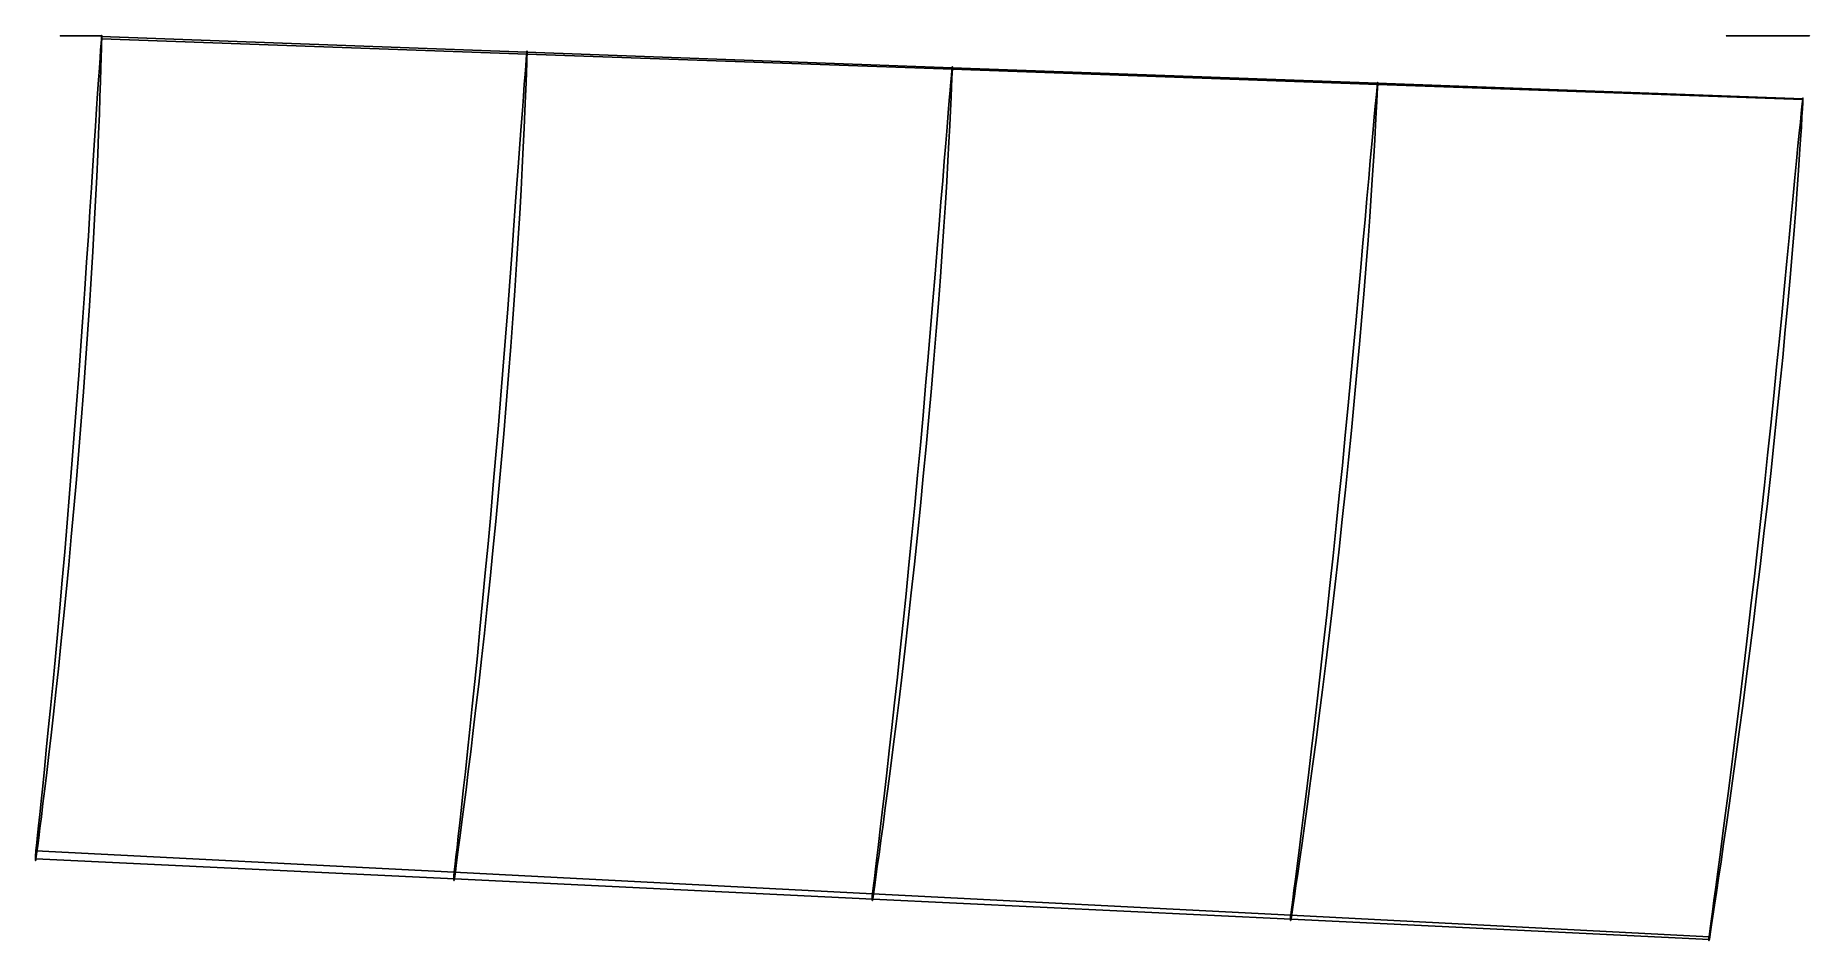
# Model space of a CAD drawing. Extents: x 330.4 to 373, y -21.7 to 0.
import ezdxf

# ---------------------------------------------------------------- set-up
doc = ezdxf.new("R2010")
doc.units = 0

msp = doc.modelspace()

# ---------------------------------------------------------------- linework, layer by layer
at = {"layer": '1', "color": 7}
for points in [[(332, 0, -41), (332, 0, 0), (331.983333, 0, 0.266667), (331.966667, 0, 0.533333), (331.95, 0, 0.8), (331.933333, 0, 1.066667), (331.916667, 0, 1.333333), (331.9, 0, 1.6), (331.883333, 0, 1.866667), (331.866667, 0, 2.133333), (331.85, 0, 2.4), (331.833333, 0, 2.666667), (331.816667, 0, 2.933333), (331.8, 0, 3.2), (331.783333, 0, 3.466667), (331.766667, 0, 3.733333), (331.75, 0, 4), (331.733333, 0, 4.266667), (331.716667, 0, 4.533333), (331.7, 0, 4.8), (331.683333, 0, 5.066667), (331.666667, 0, 5.333333), (331.65, 0, 5.6), (331.633333, 0, 5.866667), (331.616667, 0, 6.133333), (331.6, 0, 6.4), (331.583333, 0, 6.666667), (331.566667, 0, 6.933333), (331.55, 0, 7.2), (331.533333, 0, 7.466667), (331.516667, 0, 7.733333), (331.5, 0, 8), (331.483333, 0, 8.266667), (331.466667, 0, 8.533333), (331.45, 0, 8.8), (331.433333, 0, 9.066667), (331.416667, 0, 9.333333), (331.4, 0, 9.6), (331.383333, 0, 9.866667), (331.366667, 0, 10.133333), (331.35, 0, 10.4), (331.333333, 0, 10.666667), (331.316667, 0, 10.933333), (331.3, 0, 11.2), (331.283333, 0, 11.466667), (331.266667, 0, 11.733333), (331.25, 0, 12), (331.233333, 0, 12.266667), (331.216667, 0, 12.533333), (331.2, 0, 12.8), (331.183333, 0, 13.066667), (331.166667, 0, 13.333333), (331.15, 0, 13.6), (331.133333, 0, 13.866667), (331.116667, 0, 14.133333), (331.1, 0, 14.4), (331.083333, 0, 14.666667), (331.066667, 0, 14.933333), (331.05, 0, 15.2), (331.033333, 0, 15.466667), (331.016667, 0, 15.733333), (331, 0, 16), (331, 0, 56)], [(373, 0, -41), (373, 0, 0), (372.845395, 0, 1.236841), (372.818298, 0, 1.453613), (372.791202, 0, 1.670386), (372.764105, 0, 1.887158), (372.737009, 0, 2.103931), (372.709912, 0, 2.320703), (372.682815, 0, 2.537476), (372.655719, 0, 2.754249), (372.628622, 0, 2.971021), (372.601526, 0, 3.187794), (372.574429, 0, 3.404566), (372.547333, 0, 3.621339), (372.520236, 0, 3.838112), (372.493139, 0, 4.054884), (372.466043, 0, 4.271657), (372.438946, 0, 4.488429), (372.41185, 0, 4.705202), (372.384753, 0, 4.921974), (372.357657, 0, 5.138747), (372.33056, 0, 5.35552), (372.303463, 0, 5.572292), (372.276367, 0, 5.789065), (372.24927, 0, 6.005837), (372.222174, 0, 6.22261), (372.195077, 0, 6.439383), (372.167981, 0, 6.656155), (372.140884, 0, 6.872928), (372.113787, 0, 7.0897), (372.086691, 0, 7.306473), (372.059594, 0, 7.523246), (372.032498, 0, 7.740018), (372.005401, 0, 7.956791), (371.978305, 0, 8.173563), (371.951208, 0, 8.390336), (371.924111, 0, 8.607108), (371.897015, 0, 8.823881), (371.869918, 0, 9.040654), (371.842822, 0, 9.257426), (371.815725, 0, 9.474199), (371.788629, 0, 9.690971), (371.761532, 0, 9.907744), (371.734435, 0, 10.124517), (371.707339, 0, 10.341289), (371.680242, 0, 10.558062), (371.653146, 0, 10.774834), (371.626049, 0, 10.991607), (371.598953, 0, 11.208379), (371.571856, 0, 11.425152), (371.544759, 0, 11.641925), (371.517663, 0, 11.858697), (371.490566, 0, 12.07547), (371.46347, 0, 12.292242), (371.436373, 0, 12.509015), (371.409277, 0, 12.725788), (371.38218, 0, 12.94256), (371.355083, 0, 13.159333), (371.327987, 0, 13.376105), (371.30089, 0, 13.592878), (371.273794, 0, 13.80965), (371.246697, 0, 14.026423), (371.219601, 0, 14.243196), (371, 0, 16), (371, 0, 56)], [(331.995469, -0.021768, 0.07249), (342.206396, -0.395695, 0.371517), (352.417107, -0.768962, 0.670908), (362.627649, -1.141583, 0.970695), (372.838062, -1.513577, 1.270929)], [(332.000172, -0.075778, -0.002897), (342.211257, -0.440235, 0.306679), (352.421977, -0.80492, 0.61622), (362.632361, -1.169822, 0.925741), (372.842434, -1.534949, 1.235252)], [(330.419977, -19.568806, 16.016938), (340.461469, -20.086667, 15.579338), (350.503066, -20.603299, 15.140417), (360.54482, -21.118701, 14.700208), (370.586786, -21.632914, 14.25874)], [(330.421631, -19.766384, 15.802681), (340.46602, -20.247133, 15.394285), (350.509705, -20.729986, 14.984843), (360.55265, -21.214872, 14.574271), (370.594811, -21.701719, 14.162528)]]:
    msp.add_polyline3d(points, dxfattribs=at)
at = {"layer": '1', "color": 4}
for points in [[(332.000172, -0.075778, -0.002897), (332.000436, -0.064687, -0.00708), (332.000632, -0.053892, -0.010189), (332.000758, -0.043566, -0.012175), (332.000811, -0.033877, -0.013004), (332.000791, -0.024984, -0.012664), (332.000697, -0.017029, -0.01116), (332.000532, -0.010142, -0.008517), (332.000298, -0.004435, -0.004776), (332, 0, 0), (331.999642, 0.003091, 0.005735), (331.999229, 0.004789, 0.012335), (331.998769, 0.005065, 0.019694), (331.998269, 0.003916, 0.027692), (331.997738, 0.00136, 0.036199), (331.997183, -0.00256, 0.045078), (331.996613, -0.007782, 0.054185), (331.996039, -0.014219, 0.063372), (331.995469, -0.021768, 0.07249)], [(342.211257, -0.440235, 0.306679), (342.211548, -0.430546, 0.303015), (342.211766, -0.421096, 0.300288), (342.211909, -0.41205, 0.298545), (342.211975, -0.403563, 0.297816), (342.211961, -0.395783, 0.298114), (342.211869, -0.388844, 0.299434), (342.2117, -0.382866, 0.301753), (342.211457, -0.377954, 0.305031), (342.211144, -0.374192, 0.30921), (342.210767, -0.371646, 0.314219), (342.210332, -0.370358, 0.319971), (342.209848, -0.370351, 0.326366), (342.209321, -0.371626, 0.333293), (342.208762, -0.37416, 0.340633), (342.208179, -0.377908, 0.348258), (342.207584, -0.382807, 0.356037), (342.206986, -0.38877, 0.363835), (342.206396, -0.395695, 0.371517)], [(352.421977, -0.80492, 0.61622), (352.422281, -0.796608, 0.613073), (352.422512, -0.788484, 0.610729), (352.422665, -0.780697, 0.609231), (352.422737, -0.773391, 0.608606), (352.422728, -0.766703, 0.608867), (352.422638, -0.760754, 0.610007), (352.422468, -0.755657, 0.612007), (352.422221, -0.751504, 0.614829), (352.421903, -0.748372, 0.61842), (352.421518, -0.74632, 0.622716), (352.421075, -0.745385, 0.627635), (352.420581, -0.745584, 0.633087), (352.420046, -0.746914, 0.638972), (352.419478, -0.74935, 0.64518), (352.41889, -0.752846, 0.651597), (352.418291, -0.757339, 0.658104), (352.417693, -0.762744, 0.664581), (352.417107, -0.768962, 0.670908)], [(362.632361, -1.169822, 0.925741), (362.632665, -1.162863, 0.923108), (362.632896, -1.156043, 0.921145), (362.633051, -1.149498, 0.919891), (362.633126, -1.143356, 0.919371), (362.63312, -1.137738, 0.919596), (362.633032, -1.132757, 0.92056), (362.632866, -1.12851, 0.922245), (362.632623, -1.125082, 0.924617), (362.632309, -1.122539, 0.92763), (362.63193, -1.120932, 0.931225), (362.631493, -1.120294, 0.935329), (362.631008, -1.120635, 0.939862), (362.630483, -1.12195, 0.944735), (362.62993, -1.124213, 0.94985), (362.629358, -1.127378, 0.955108), (362.62878, -1.131384, 0.960405), (362.628207, -1.13615, 0.965635), (362.627649, -1.141583, 0.970695)], [(372.842434, -1.534949, 1.235252), (372.842723, -1.529314, 1.233124), (372.842944, -1.523777, 1.231538), (372.843092, -1.518453, 1.230526), (372.843164, -1.513455, 1.230111), (372.843159, -1.50889, 1.2303), (372.843077, -1.504852, 1.231091), (372.842919, -1.501427, 1.232466), (372.842688, -1.498689, 1.234396), (372.842391, -1.496693, 1.236841), (372.842032, -1.495483, 1.239748), (372.84162, -1.495084, 1.243057), (372.841163, -1.495505, 1.246698), (372.840672, -1.496736, 1.250594), (372.840155, -1.498751, 1.254662), (372.839624, -1.501508, 1.258817), (372.839091, -1.504948, 1.262972), (372.838567, -1.509, 1.267038), (372.838062, -1.513577, 1.270929)]]:
    msp.add_polyline3d(points, dxfattribs=at)
at = {"layer": '1', "color": 3}
for points in [[(331.995469, -0.021768, 0.07249), (331.991082, -0.08432, 0.142516), (331.983594, -0.191005, 0.261615), (331.973023, -0.341421, 0.428816), (331.95942, -0.535333, 0.642368), (331.942938, -0.773506, 0.898565), (331.923821, -1.057635, 1.191907), (331.902076, -1.38648, 1.520454), (331.877645, -1.757752, 1.883208), (331.850658, -2.171278, 2.275825), (331.821199, -2.626179, 2.694536), (331.789239, -3.119877, 3.13749), (331.754788, -3.650045, 3.602125), (331.718059, -4.216876, 4.082233), (331.678742, -4.812915, 4.581438), (331.637184, -5.439622, 5.091331), (331.593172, -6.089814, 5.614594), (331.546847, -6.760962, 6.147589), (331.498316, -7.449501, 6.687857), (331.447535, -8.148458, 7.237076), (331.394876, -8.857532, 7.788363), (331.340355, -9.569099, 8.343941), (331.284434, -10.283659, 8.895893), (331.227197, -10.993188, 9.446805), (331.16916, -11.69852, 9.988479), (331.110469, -12.391138, 10.524093), (331.051692, -13.07259, 11.044851), (330.993038, -13.734181, 11.554277), (330.935071, -14.376956, 12.044552), (330.878094, -14.993572, 12.517877), (330.822632, -15.583858, 12.968341), (330.769087, -16.143275, 13.395348), (330.717876, -16.667822, 13.797931), (330.669492, -17.157636, 14.170776), (330.624307, -17.607865, 14.514542), (330.58272, -18.015717, 14.827912), (330.545135, -18.381024, 15.107066), (330.511888, -18.70135, 15.351126), (330.483279, -18.974172, 15.559732), (330.45958, -19.198219, 15.731598), (330.441019, -19.372494, 15.865615), (330.427775, -19.496208, 15.960933), (330.419977, -19.568806, 16.016938)], [(342.206396, -0.395695, 0.371517), (342.201302, -0.45999, 0.437632), (342.192615, -0.569577, 0.550025), (342.180358, -0.724053, 0.707829), (342.164592, -0.923094, 0.909433), (342.145496, -1.167217, 1.151432), (342.123358, -1.457767, 1.428702), (342.098205, -1.793475, 1.739389), (342.069993, -2.17212, 2.082501), (342.038889, -2.593278, 2.45401), (342.005008, -3.055851, 2.850446), (341.968354, -3.557371, 3.269883), (341.928941, -4.09518, 3.710275), (341.887047, -4.66917, 4.165725), (341.842349, -5.272385, 4.6395), (341.795238, -5.905345, 5.124263), (341.745518, -6.56157, 5.622051), (341.693335, -7.237934, 6.13004), (341.638862, -7.931234, 6.645352), (341.582045, -8.63482, 7.169526), (341.523331, -9.34799, 7.696076), (341.462733, -10.06373, 8.22676), (341.40078, -10.781752, 8.754498), (341.337557, -11.494882, 9.281147), (341.273643, -12.20297, 9.799558), (341.20918, -12.898562, 10.311966), (341.144802, -13.582026, 10.810817), (341.080708, -14.245816, 11.298626), (341.017528, -14.890071, 11.768501), (340.955546, -15.508135, 12.222158), (340.895355, -16.099543, 12.653945), (340.837345, -16.659692, 13.063534), (340.781953, -17.185057, 13.449563), (340.72972, -17.675196, 13.80731), (340.681003, -18.125636, 14.137232), (340.636212, -18.533796, 14.437884), (340.59579, -18.899192, 14.705771), (340.560074, -19.219382, 14.940136), (340.52936, -19.492107, 15.140435), (340.503933, -19.716102, 15.305432), (340.484028, -19.890351, 15.434079), (340.469829, -20.014053, 15.52557), (340.461469, -20.086667, 15.579338)], [(352.417107, -0.768962, 0.670908), (352.411331, -0.834893, 0.733062), (352.40148, -0.947265, 0.838736), (352.387587, -1.105643, 0.987119), (352.369722, -1.309615, 1.176737), (352.348087, -1.559457, 1.404495), (352.323008, -1.856187, 1.665644), (352.294534, -2.198496, 1.958429), (352.262638, -2.584238, 2.281834), (352.22752, -3.012752, 2.632153), (352.189321, -3.482717, 3.006236), (352.148084, -3.991767, 3.402077), (352.103813, -4.536939, 3.818156), (352.056856, -5.117844, 4.248856), (352.006875, -5.728001, 4.697096), (351.95429, -6.367052, 5.156628), (351.898931, -7.029123, 5.628883), (351.840937, -7.710651, 6.111724), (351.780554, -8.408657, 6.60199), (351.717725, -9.116861, 7.100993), (351.652964, -9.834127, 7.602721), (351.586297, -10.554065, 8.108391), (351.518296, -11.275576, 8.611875), (351.449078, -11.992386, 9.114134), (351.379251, -12.70333, 9.609227), (351.308987, -13.401998, 10.09835), (351.238955, -14.087641, 10.575239), (351.169369, -14.753759, 11.041407), (351.100911, -15.399692, 11.490848), (351.033857, -16.0194, 11.92481), (350.968865, -16.61208, 12.337975), (350.906315, -17.173223, 12.730105), (350.846669, -17.699608, 13.099588), (350.790507, -18.190275, 13.442291), (350.738181, -18.641152, 13.758386), (350.690117, -19.049819, 14.046341), (350.646791, -19.415466, 14.303028), (350.608539, -19.735701, 14.527735), (350.575666, -20.008491, 14.719757), (350.548465, -20.232563, 14.877911), (350.52718, -20.406885, 15.001211), (350.512002, -20.530647, 15.088891), (350.503066, -20.603299, 15.140417)], [(362.627649, -1.141583, 0.970695), (362.621217, -1.209071, 1.028858), (362.610247, -1.324119, 1.127788), (362.594777, -1.486239, 1.266719), (362.57489, -1.694937, 1.444318), (362.550803, -1.950273, 1.657781), (362.522879, -2.252943, 1.902751), (362.49119, -2.601618, 2.177539), (362.455724, -2.994187, 2.48116), (362.416711, -3.429766, 2.81022), (362.374318, -3.906863, 3.161839), (362.328625, -4.423153, 3.534003), (362.279627, -4.975478, 3.925581), (362.22772, -5.56306, 4.331439), (362.172568, -6.179913, 4.754064), (362.114601, -6.824911, 5.188222), (362.053674, -7.492653, 5.634894), (361.989923, -8.179292, 6.092435), (361.923652, -8.88188, 6.557673), (361.854836, -9.594687, 7.031379), (361.784032, -10.316053, 7.508205), (361.711297, -11.040181, 7.988783), (361.637235, -11.765304, 8.467844), (361.561996, -12.485769, 8.945731), (361.486216, -13.199704, 9.417408), (361.410108, -13.901487, 9.883251), (361.334358, -14.58948, 10.338118), (361.259223, -15.2581, 10.782559), (361.185406, -15.905856, 11.2116), (361.113206, -16.527445, 11.625775), (361.043326, -17.121566, 12.02036), (360.976143, -17.683892, 12.395071), (360.912158, -18.211489, 12.748028), (360.851973, -18.702884, 13.075736), (360.795949, -19.15442, 13.378024), (360.744534, -19.563785, 13.653305), (360.698224, -19.92984, 13.898859), (360.657362, -20.250303, 14.113945), (360.622266, -20.523312, 14.297718), (360.593239, -20.747587, 14.449056), (360.570534, -20.922079, 14.567029), (360.554347, -21.045969, 14.650914), (360.54482, -21.118701, 14.700208)], [(372.838062, -1.513577, 1.270929), (372.831003, -1.582577, 1.325103), (372.818966, -1.700192, 1.417256), (372.801995, -1.865905, 1.546687), (372.780177, -2.079146, 1.712196), (372.753746, -2.33976, 1.911286), (372.723094, -2.648145, 2.139987), (372.688315, -3.002937, 2.396696), (372.649417, -3.402074, 2.680431), (372.606653, -3.844461, 2.988113), (372.560213, -4.328426, 3.317154), (372.510214, -4.851679, 3.665538), (372.456634, -5.410891, 4.032515), (372.399911, -6.004925, 4.413421), (372.339717, -6.628244, 4.810326), (372.27647, -7.279039, 5.218989), (372.210054, -7.95227, 5.640041), (372.140608, -8.643975, 6.072126), (372.068477, -9.351098, 6.512258), (371.993698, -10.068493, 6.96055), (371.91685, -10.793964, 7.412395), (371.838046, -11.522295, 7.867788), (371.757893, -12.251057, 8.322391), (371.676608, -12.975238, 8.775822), (371.59482, -13.692267, 9.224029), (371.512817, -14.397244, 9.666558), (371.431271, -15.087753, 10.099349), (371.35051, -15.758982, 10.522072), (371.271239, -16.408753, 10.930692), (371.193802, -17.0324, 11.325067), (371.118925, -17.628107, 11.701154), (371.047006, -18.191854, 12.058419), (370.978581, -18.720843, 12.394882), (370.91426, -19.213163, 12.707657), (370.854435, -19.665567, 12.996165), (370.799575, -20.075808, 13.258805), (370.750188, -20.442427, 13.493302), (370.706628, -20.763288, 13.698806), (370.669235, -21.036665, 13.874365), (370.638322, -21.261264, 14.018916), (370.614148, -21.436019, 14.131586), (370.59692, -21.560103, 14.211693), (370.586786, -21.632914, 14.25874)]]:
    msp.add_polyline3d(points, dxfattribs=at)
at = {"layer": '1', "color": 1}
for points in [[(330.421631, -19.766384, 15.802681), (330.429575, -19.704491, 15.734849), (330.44308, -19.598976, 15.619376), (330.462036, -19.45024, 15.456964), (330.48629, -19.258846, 15.248603), (330.515646, -19.025549, 14.995535), (330.549866, -18.751224, 14.699321), (330.588661, -18.435894, 14.362913), (330.631705, -18.080063, 13.989185), (330.678676, -17.6869, 13.578477), (330.72919, -17.257341, 13.134005), (330.782794, -16.790644, 12.661297), (330.839112, -16.291437, 12.160205), (330.897677, -15.76058, 11.635185), (330.957989, -15.198747, 11.091278), (331.019658, -14.611324, 10.528384), (331.082101, -13.996846, 9.954647), (331.144986, -13.362538, 9.368281), (331.207685, -12.70616, 8.77889), (331.269936, -12.035965, 8.183767), (331.331133, -11.350359, 7.592158), (331.391063, -10.657279, 7.001861), (331.449172, -9.955954, 6.421368), (331.505322, -9.254244, 5.848537), (331.559027, -8.551951, 5.291213), (331.610204, -7.856222, 4.747955), (331.658455, -7.167511, 4.225677), (331.70359, -6.489611, 3.726934), (331.745521, -5.827239, 3.252862), (331.783895, -5.180299, 2.810665), (331.818947, -4.557127, 2.396182), (331.850347, -3.956897, 2.017016), (331.878311, -3.386131, 1.67065), (331.902907, -2.848497, 1.357923), (331.924197, -2.347031, 1.080091), (331.94238, -1.886051, 0.836194), (331.95772, -1.470127, 0.624398), (331.970304, -1.101232, 0.445917), (331.980284, -0.781869, 0.300724), (331.98804, -0.516936, 0.184926), (331.993847, -0.309846, 0.096129), (331.997861, -0.162422, 0.033594), (332.000172, -0.075778, -0.002897)], [(340.46602, -20.247133, 15.394285), (340.474677, -20.183305, 15.330213), (340.48939, -20.074536, 15.221169), (340.510042, -19.921246, 15.067797), (340.536466, -19.724053, 14.871032), (340.568449, -19.48377, 14.632049), (340.605733, -19.201369, 14.352302), (340.647994, -18.877245, 14.034381), (340.694865, -18.512012, 13.68108), (340.746023, -18.108646, 13.292835), (340.801048, -17.668424, 12.872496), (340.859423, -17.191117, 12.425126), (340.920774, -16.68091, 11.950899), (340.984595, -16.139268, 11.453588), (341.050322, -15.566932, 10.938212), (341.117582, -14.969117, 10.404631), (341.185709, -14.34516, 9.860199), (341.25439, -13.701485, 9.303754), (341.322923, -13.037099, 8.74359), (341.391062, -12.359153, 8.177946), (341.458133, -11.667188, 7.614829), (341.523937, -10.968216, 7.052805), (341.58786, -10.262358, 6.499362), (341.649779, -9.556717, 5.952934), (341.709146, -8.85172, 5.420649), (341.7659, -8.154122, 4.901225), (341.819575, -7.46469, 4.401218), (341.869993, -6.787566, 3.922554), (341.917021, -6.126843, 3.466993), (341.960262, -5.483092, 3.040913), (341.999954, -4.863671, 2.641066), (342.035697, -4.268207, 2.274552), (342.067727, -3.702873, 1.939032), (342.096069, -3.170955, 1.635737), (342.120775, -2.675543, 1.365751), (342.142033, -2.220689, 1.128317), (342.160106, -1.810662, 0.921836), (342.175057, -1.447453, 0.747464), (342.187028, -1.133496, 0.605195), (342.196415, -0.873304, 0.491468), (342.203494, -0.670006, 0.404151), (342.208412, -0.525311, 0.34262), (342.211257, -0.440235, 0.306679)], [(350.509705, -20.729986, 14.984843), (350.519046, -20.664341, 14.924579), (350.534922, -20.55249, 14.822017), (350.557208, -20.394889, 14.67776), (350.585723, -20.192202, 14.492682), (350.620238, -19.945301, 14.267891), (350.660478, -19.655242, 14.004737), (350.706089, -19.322739, 13.705467), (350.756671, -18.948571, 13.372714), (350.811888, -18.535505, 13.007061), (350.871295, -18.085099, 12.61102), (350.934321, -17.597656, 12.189113), (351.000583, -17.076967, 11.741823), (351.069548, -16.524931, 11.272393), (351.140588, -15.942502, 10.785635), (351.213343, -15.334677, 10.281441), (351.287081, -14.70152, 9.766397), (351.361489, -14.048757, 9.23992), (351.435819, -13.376532, 8.709001), (351.509809, -12.690964, 8.172871), (351.582753, -11.992704, 7.638205), (351.654429, -11.287806, 7.104495), (351.724193, -10.577335, 6.578056), (351.791915, -9.867617, 6.058014), (351.856998, -9.159724, 5.550706), (351.919397, -8.459981, 5.055087), (351.978583, -7.769528, 4.577262), (352.034394, -7.092717, 4.118669), (352.08664, -6.433182, 3.681563), (352.134893, -5.792074, 3.271536), (352.179369, -5.175836, 2.886274), (352.219602, -4.584532, 2.532373), (352.255849, -4.024011, 2.207648), (352.288081, -3.497206, 1.913739), (352.31634, -3.007266, 1.651539), (352.340802, -2.557972, 1.420523), (352.36172, -2.15331, 1.219336), (352.379143, -1.795306, 1.049035), (352.393199, -1.486315, 0.909661), (352.404295, -1.230487, 0.797978), (352.412707, -1.030683, 0.712127), (352.418575, -0.888501, 0.651592), (352.421977, -0.80492, 0.61622)], [(360.55265, -21.214872, 14.574271), (360.562645, -21.147516, 14.517842), (360.579634, -21.032763, 14.421804), (360.603482, -20.871099, 14.286721), (360.633997, -20.663236, 14.113405), (360.670936, -20.410095, 13.902892), (360.714005, -20.112809, 13.656433), (360.762834, -19.772359, 13.375956), (360.816989, -19.389734, 13.063856), (360.876119, -18.967485, 12.720898), (360.939756, -18.507394, 12.349294), (361.007292, -18.010297, 11.95296), (361.078319, -17.479593, 11.532745), (361.152293, -16.917587, 11.091334), (361.22853, -16.325537, 10.633198), (361.306663, -15.708048, 10.158524), (361.385928, -15.066029, 9.672877), (361.465979, -14.404473, 9.176405), (361.546053, -13.72453, 8.674831), (361.62585, -13.031509, 8.16821), (361.704649, -12.326919, 7.662106), (361.782198, -11.616161, 7.15663), (361.857828, -10.90097, 6.657207), (361.931386, -10.187034, 6.163558), (362.002246, -9.476044, 5.681183), (362.070352, -8.773812, 5.209468), (362.135148, -8.08203, 4.753752), (362.196475, -7.405073, 4.315258), (362.254082, -6.746279, 3.896534), (362.307512, -6.107243, 3.502553), (362.35694, -5.493619, 3.131848), (362.401848, -4.905926, 2.790438), (362.442492, -4.34959, 2.476485), (362.478786, -3.827309, 2.191903), (362.510763, -3.342231, 1.937473), (362.538584, -2.897925, 1.712846), (362.562492, -2.498117, 1.516895), (362.582514, -2.144828, 1.350644), (362.59877, -1.840359, 1.214141), (362.611673, -1.58851, 1.104493), (362.621497, -1.391896, 1.020097), (362.628369, -1.252014, 0.960545), (362.632361, -1.169822, 0.925741)], [(370.594811, -21.701719, 14.162528), (370.60542, -21.632794, 14.10998), (370.623462, -21.515319, 14.020502), (370.64879, -21.349844, 13.894639), (370.681202, -21.137122, 13.733144), (370.720439, -20.878126, 13.536977), (370.766194, -20.574048, 13.307294), (370.818082, -20.226093, 13.045729), (370.875653, -19.835493, 12.754366), (370.938526, -19.40458, 12.434186), (371.006214, -18.935314, 12.08714), (371.078096, -18.429049, 11.716478), (371.153724, -17.888862, 11.323377), (371.232542, -17.317304, 10.910137), (371.313838, -16.716052, 10.480685), (371.397213, -16.089303, 10.035587), (371.481895, -15.438704, 9.57943), (371.567488, -14.768654, 9.112993), (371.653241, -14.081162, 8.640818), (371.738787, -13.380833, 8.163744), (371.82342, -12.669966, 7.68621), (371.906827, -11.953322, 7.209031), (371.988348, -11.233321, 6.736629), (372.067773, -10.515027, 6.269393), (372.144475, -9.800736, 5.811938), (372.218363, -9.095741, 5.364151), (372.288883, -8.402324, 4.930491), (372.355861, -7.72475, 4.512159), (372.418994, -7.066231, 4.1118), (372.477794, -6.428708, 3.733858), (372.532374, -5.817128, 3.377693), (372.582165, -5.232431, 3.048766), (372.62742, -4.679654, 2.745572), (372.667982, -4.161291, 2.470287), (372.70388, -3.68049, 2.223583), (372.735249, -3.240603, 2.005311), (372.76232, -2.845114, 1.81458), (372.785101, -2.496057, 1.652345), (372.803699, -2.195669, 1.518684), (372.818534, -1.947424, 1.411042), (372.829865, -1.753701, 1.328082), (372.837811, -1.615905, 1.269502), (372.842434, -1.534949, 1.235252)]]:
    msp.add_polyline3d(points, dxfattribs=at)
at = {"layer": '1', "color": 2}
for points in [[(330.419977, -19.568806, 16.016938), (330.417967, -19.588944, 16.029976), (330.416063, -19.61096, 16.039523), (330.414317, -19.63426, 16.045322), (330.412774, -19.658214, 16.047214), (330.411477, -19.682171, 16.04515), (330.410461, -19.705485, 16.039186), (330.409753, -19.727522, 16.029482), (330.409374, -19.747684, 16.016301), (330.409334, -19.765426, 16), (330.409634, -19.780263, 15.98102), (330.410268, -19.791793, 15.959876), (330.411218, -19.799702, 15.937139), (330.412458, -19.803772, 15.913426), (330.413957, -19.803893, 15.88938), (330.415672, -19.800059, 15.865653), (330.417558, -19.792375, 15.84289), (330.419562, -19.781047, 15.821707), (330.421631, -19.766384, 15.802681)], [(340.461469, -20.086667, 15.579338), (340.459639, -20.103929, 15.59002), (340.457945, -20.122735, 15.597694), (340.456434, -20.142568, 15.602147), (340.455147, -20.162882, 15.603257), (340.45412, -20.183117, 15.600994), (340.453381, -20.202717, 15.595421), (340.45295, -20.221142, 15.58669), (340.45284, -20.237883, 15.575043), (340.453054, -20.252479, 15.560799), (340.453587, -20.264526, 15.544351), (340.454423, -20.273693, 15.526151), (340.455541, -20.279724, 15.506701), (340.456911, -20.282453, 15.486536), (340.458493, -20.281803, 15.466213), (340.460245, -20.277791, 15.446291), (340.462119, -20.270529, 15.42732), (340.464062, -20.260214, 15.409824), (340.46602, -20.247133, 15.394285)], [(350.503066, -20.603299, 15.140417), (350.501447, -20.617723, 15.148926), (350.499983, -20.63338, 15.154907), (350.498716, -20.649832, 15.158194), (350.497681, -20.666619, 15.158694), (350.496908, -20.68327, 15.156393), (350.496417, -20.699321, 15.151357), (350.496223, -20.714321, 15.143725), (350.496331, -20.727851, 15.133712), (350.496739, -20.739531, 15.121598), (350.497434, -20.749033, 15.107721), (350.4984, -20.756092, 15.092471), (350.499607, -20.760507, 15.076273), (350.501023, -20.762156, 15.059582), (350.502608, -20.760991, 15.042865), (350.504317, -20.757044, 15.02659), (350.506104, -20.750426, 15.011214), (350.507916, -20.741321, 14.997167), (350.509705, -20.729986, 14.984843)], [(360.54482, -21.118701, 14.700208), (360.543441, -21.130323, 14.706724), (360.542226, -21.142891, 14.711195), (360.541208, -21.156048, 14.713492), (360.540417, -21.169421, 14.713552), (360.539875, -21.182628, 14.711371), (360.539597, -21.195294, 14.707013), (360.539591, -21.207059, 14.7006), (360.539858, -21.217588, 14.692316), (360.54039, -21.226581, 14.682397), (360.541173, -21.233782, 14.671123), (360.542183, -21.238986, 14.658817), (360.543393, -21.242043, 14.645827), (360.544768, -21.242868, 14.632524), (360.546269, -21.241436, 14.619286), (360.547853, -21.237786, 14.60649), (360.549476, -21.232024, 14.5945), (360.55109, -21.224313, 14.583657), (360.55265, -21.214872, 14.574271)], [(370.586786, -21.632914, 14.25874), (370.585681, -21.641765, 14.263444), (370.584731, -21.651301, 14.266582), (370.583964, -21.661246, 14.268066), (370.583402, -21.671312, 14.267851), (370.583062, -21.681209, 14.265945), (370.582953, -21.690651, 14.262402), (370.583078, -21.699365, 14.257325), (370.583435, -21.707099, 14.250861), (370.584012, -21.71363, 14.243196), (370.584794, -21.718768, 14.234551), (370.585756, -21.722365, 14.225177), (370.586873, -21.724316, 14.215345), (370.588112, -21.724566, 14.205338), (370.589436, -21.723105, 14.195446), (370.590807, -21.719978, 14.185956), (370.592187, -21.715273, 14.17714), (370.593534, -21.709128, 14.169255), (370.594811, -21.701719, 14.162528)]]:
    msp.add_polyline3d(points, dxfattribs=at)

doc.saveas('drawing.dxf')
